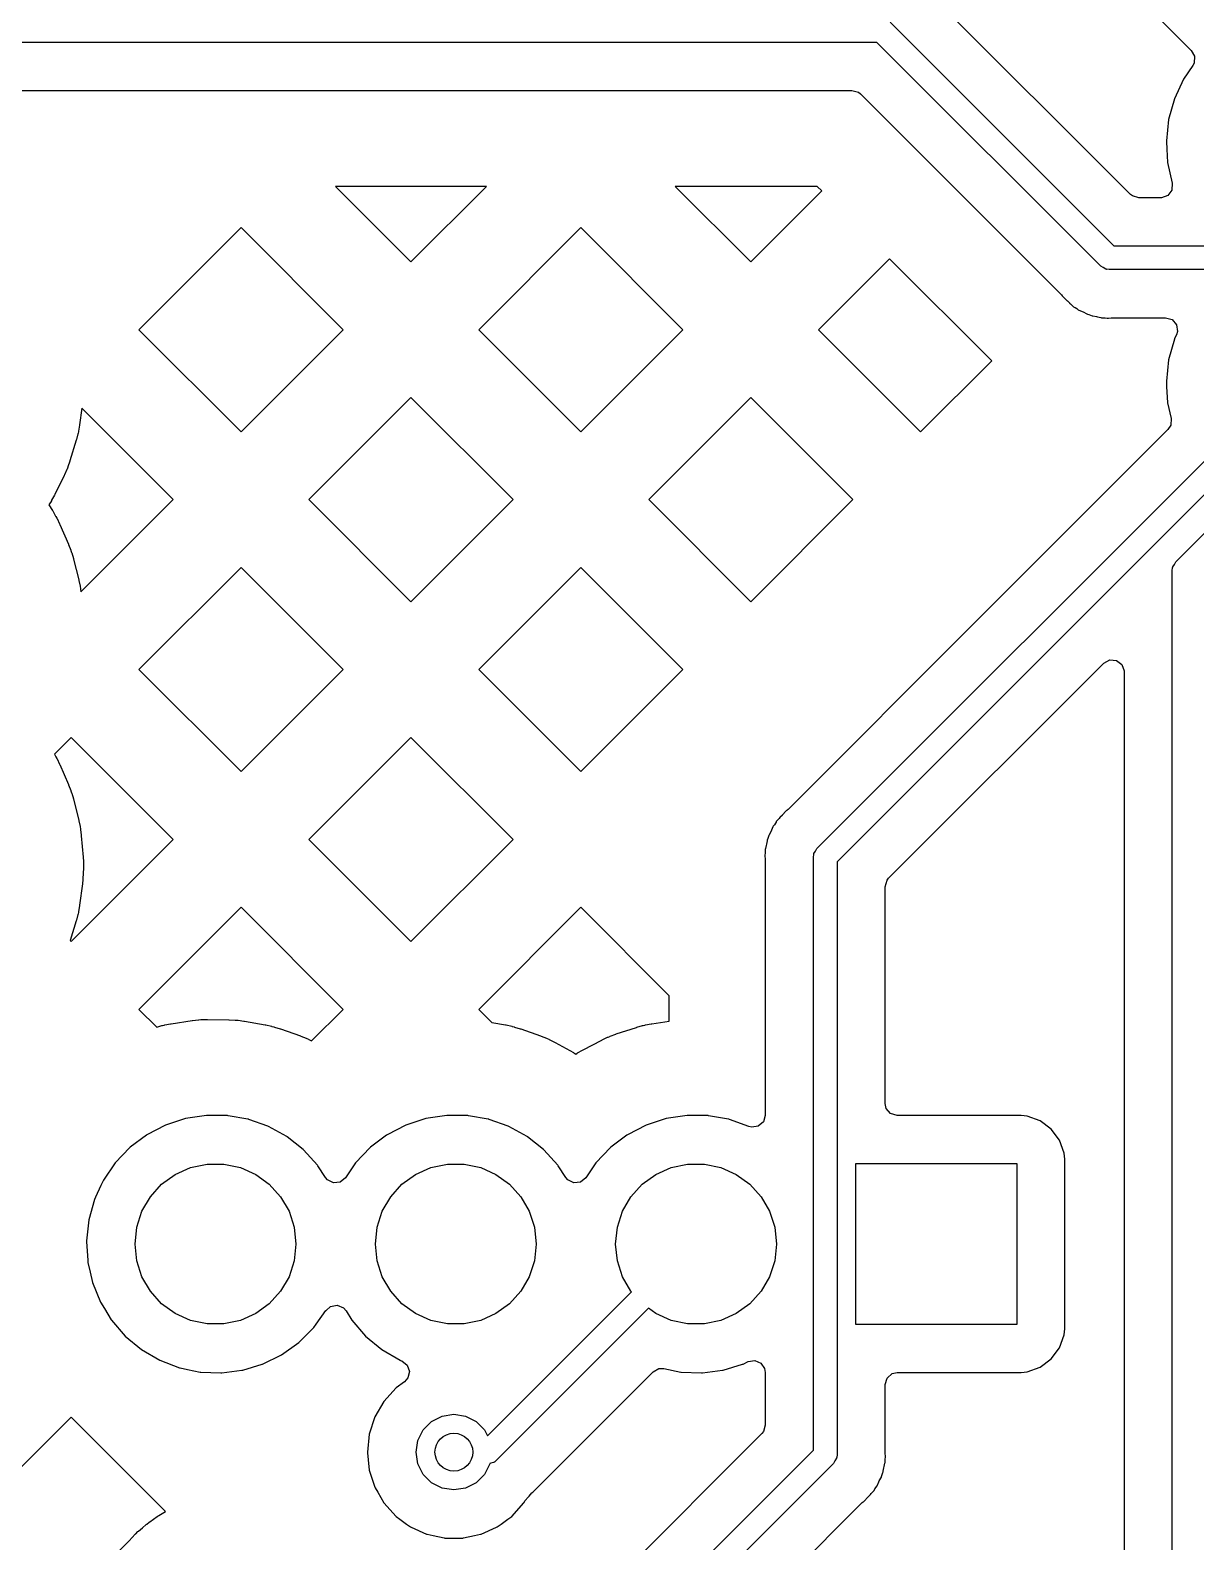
# Model space of a CAD drawing. Extents: x 124.5 to 210, y -114.5 to -26.5.
# Drawn here: x 131.72 to 144.04, y -67.15 to -51.17 of the extents above; entities that cross this region are included whole.
import ezdxf

# ---------------------------------------------------------------- set-up
doc = ezdxf.new("R2010")
doc.units = 0
doc.layers.add('BLACK', color=7, linetype='CONTINUOUS')

msp = doc.modelspace()

# ---------------------------------------------------------------- linework, layer by layer
at = {"layer": 'BLACK', "linetype": 'CONTINUOUS'}
for p, q in [((142.283, -49.6704), (143.995, -51.3831)), ((143.351, -52.9049), (141.226, -50.7804)), ((140.811, -51.0843), (143.177, -53.4503)), ((140.671, -51.2977), (129.441, -51.2977)), ((143.037, -53.6637), (140.671, -51.2977)), ((143.995, -51.3831), (144.029, -51.4455)), ((144.029, -51.4455), (144.024, -51.5163)), ((144.01, -51.5432), (143.912, -51.6876)), ((144.024, -51.5163), (144.01, -51.5432)), ((143.912, -51.6876), (143.816, -51.8942)), ((131.327, -51.8062), (140.408, -51.8062)), ((140.408, -51.8062), (140.476, -51.8262)), ((140.476, -51.8262), (140.497, -51.8431)), ((140.497, -51.8431), (142.622, -53.9675)), ((143.816, -51.8942), (143.755, -52.1136)), ((143.755, -52.1136), (143.731, -52.34)), ((143.731, -52.34), (143.731, -52.3452)), ((143.731, -52.3452), (143.731, -52.3452)), ((143.731, -52.3452), (143.736, -52.4287)), ((143.736, -52.4287), (143.744, -52.5674)), ((143.744, -52.5674), (143.794, -52.7879)), ((136.545, -52.8202), (134.948, -52.8202)), ((134.948, -52.8202), (135.746, -53.6185)), ((135.746, -53.6185), (136.545, -52.8202)), ((140.04, -52.8202), (138.54, -52.8202)), ((138.54, -52.8202), (139.338, -53.6185)), ((139.338, -53.6185), (140.088, -52.8684)), ((140.088, -52.8684), (140.04, -52.8202)), ((143.789, -52.859), (143.747, -52.9161)), ((143.794, -52.7881), (143.789, -52.859)), ((143.794, -52.7879), (143.794, -52.7881)), ((143.372, -52.9218), (143.351, -52.9049)), ((143.44, -52.9418), (143.372, -52.9218)), ((143.671, -52.9418), (143.44, -52.9418)), ((143.681, -52.9414), (143.671, -52.9418)), ((143.747, -52.9161), (143.681, -52.9414)), ((133.95, -53.2565), (132.871, -54.3355)), ((135.029, -54.3355), (133.95, -53.2565)), ((137.542, -53.2565), (136.463, -54.3355)), ((138.621, -54.3355), (137.542, -53.2565)), ((143.177, -53.4503), (145.575, -53.4503)), ((140.806, -53.5854), (140.055, -54.3355)), ((141.885, -54.6645), (140.806, -53.5854)), ((143.064, -53.6785), (143.037, -53.6637)), ((143.09, -53.6952), (143.064, -53.6785)), ((143.096, -53.6961), (143.09, -53.6952)), ((143.099, -53.6974), (143.096, -53.6961)), ((143.103, -53.6971), (143.099, -53.6974)), ((143.125, -53.7003), (143.103, -53.6971)), ((145.524, -53.7003), (143.125, -53.7003)), ((142.622, -53.9675), (142.629, -53.9758)), ((142.629, -53.9758), (142.633, -53.9823)), ((142.633, -53.9823), (142.639, -53.9877)), ((142.639, -53.9877), (142.683, -54.029)), ((142.683, -54.029), (142.686, -54.0317)), ((142.686, -54.0317), (142.706, -54.0514)), ((142.706, -54.0514), (142.709, -54.0539)), ((142.709, -54.0539), (142.718, -54.0616)), ((142.718, -54.0616), (142.75, -54.0919)), ((142.75, -54.0919), (142.757, -54.0957)), ((142.757, -54.0957), (142.768, -54.1016)), ((142.768, -54.1016), (142.784, -54.1125)), ((142.784, -54.1125), (142.8, -54.1249)), ((142.8, -54.1249), (142.841, -54.1425)), ((142.841, -54.1425), (142.851, -54.1477)), ((142.851, -54.1477), (142.89, -54.169)), ((142.89, -54.169), (142.898, -54.171)), ((142.898, -54.171), (142.898, -54.171)), ((142.898, -54.171), (142.91, -54.174)), ((142.91, -54.174), (142.929, -54.1804)), ((142.929, -54.1804), (142.947, -54.1885)), ((142.947, -54.1885), (142.955, -54.1897)), ((142.955, -54.1897), (142.955, -54.1897)), ((142.955, -54.1897), (142.991, -54.1954)), ((142.991, -54.1954), (143.002, -54.1978)), ((143.002, -54.1978), (143.038, -54.2068)), ((143.038, -54.2068), (143.045, -54.2088)), ((143.045, -54.2088), (143.066, -54.2088)), ((143.066, -54.2088), (143.085, -54.2104)), ((143.085, -54.2104), (143.105, -54.2135)), ((143.105, -54.2135), (143.113, -54.2128)), ((143.113, -54.2128), (143.118, -54.2123)), ((143.118, -54.2123), (143.149, -54.2094)), ((143.149, -54.2094), (143.161, -54.2088)), ((143.161, -54.2088), (143.723, -54.2088)), ((143.723, -54.2088), (143.791, -54.2288)), ((143.791, -54.2288), (143.838, -54.2825)), ((143.838, -54.2825), (143.848, -54.3527)), ((132.871, -54.3355), (133.95, -55.4146)), ((133.95, -55.4146), (135.029, -54.3355)), ((136.463, -54.3355), (137.542, -55.4146)), ((137.542, -55.4146), (138.621, -54.3355)), ((140.055, -54.3355), (141.134, -55.4146)), ((143.816, -54.4342), (143.755, -54.6536)), ((143.818, -54.4295), (143.816, -54.4342)), ((143.837, -54.3879), (143.818, -54.4295)), ((143.818, -54.4295), (143.818, -54.4295)), ((143.848, -54.3527), (143.837, -54.3879)), ((141.134, -55.4146), (141.885, -54.6645)), ((143.755, -54.6536), (143.731, -54.88)), ((143.731, -54.88), (143.731, -54.8852)), ((143.731, -54.8852), (143.731, -54.8852)), ((143.731, -54.8852), (143.734, -54.9363)), ((143.734, -54.9363), (143.744, -55.1074)), ((135.746, -55.0525), (134.667, -56.1316)), ((136.825, -56.1316), (135.746, -55.0525)), ((139.338, -55.0525), (138.259, -56.1316)), ((140.417, -56.1316), (139.338, -55.0525)), ((143.744, -55.1074), (143.781, -55.2737)), ((132.267, -55.1649), (132.243, -55.34)), ((133.233, -56.1316), (132.267, -55.1649)), ((143.781, -55.2737), (143.777, -55.3445)), ((132.225, -55.4369), (132.21, -55.4974)), ((132.227, -55.4319), (132.225, -55.4369)), ((132.231, -55.4117), (132.227, -55.4319)), ((132.232, -55.4067), (132.231, -55.4117)), ((132.243, -55.3451), (132.232, -55.4067)), ((132.243, -55.34), (132.243, -55.3451)), ((140.037, -59.8206), (144.419, -55.4381)), ((143.748, -55.3905), (141.718, -57.42)), ((143.777, -55.3445), (143.748, -55.3905)), ((132.208, -55.5024), (132.142, -55.7203)), ((132.21, -55.4974), (132.208, -55.5024)), ((132.141, -55.7252), (132.12, -55.7842)), ((132.142, -55.7203), (132.141, -55.7252)), ((144.598, -55.6123), (140.25, -59.9608)), ((132.081, -55.8748), (131.98, -56.0789)), ((132.083, -55.8701), (132.081, -55.8748)), ((132.109, -55.813), (132.083, -55.8701)), ((132.111, -55.8083), (132.109, -55.813)), ((132.118, -55.7891), (132.111, -55.8083)), ((132.12, -55.7842), (132.118, -55.7891)), ((131.98, -56.0789), (131.978, -56.0835)), ((143.83, -56.789), (144.592, -56.0269)), ((131.932, -56.1649), (131.917, -56.1869)), ((131.917, -56.1869), (131.956, -56.2466)), ((131.935, -56.1605), (131.932, -56.1649)), ((131.945, -56.1428), (131.935, -56.1605)), ((131.948, -56.1383), (131.945, -56.1428)), ((131.978, -56.0835), (131.948, -56.1383)), ((132.257, -57.1077), (133.233, -56.1316)), ((134.667, -56.1316), (135.746, -57.2106)), ((135.746, -57.2106), (136.825, -56.1316)), ((138.259, -56.1316), (139.338, -57.2106)), ((139.338, -57.2106), (140.417, -56.1316)), ((131.956, -56.2466), (131.959, -56.251)), ((131.959, -56.251), (131.99, -56.3048)), ((131.99, -56.3048), (131.993, -56.3093)), ((131.993, -56.3093), (132.003, -56.3275)), ((132.003, -56.3275), (132.005, -56.3321)), ((132.005, -56.3321), (132.032, -56.3883)), ((132.032, -56.3883), (132.035, -56.393)), ((132.035, -56.393), (132.125, -56.6019)), ((132.125, -56.6019), (132.127, -56.6066)), ((132.127, -56.6066), (132.15, -56.6649)), ((132.15, -56.6649), (132.152, -56.6698)), ((132.152, -56.6698), (132.158, -56.6893)), ((132.158, -56.6893), (132.16, -56.6943)), ((132.16, -56.6943), (132.178, -56.7542)), ((132.178, -56.7542), (132.179, -56.7592)), ((132.179, -56.7592), (132.234, -56.98)), ((133.95, -56.8486), (132.871, -57.9276)), ((135.029, -57.9276), (133.95, -56.8486)), ((137.542, -56.8486), (136.463, -57.9276)), ((138.621, -57.9276), (137.542, -56.8486)), ((143.794, -56.8774), (143.797, -56.8553)), ((143.794, -68.2987), (143.794, -56.8774)), ((143.797, -56.8507), (143.798, -56.8483)), ((143.797, -56.8553), (143.797, -56.8507)), ((143.798, -56.8483), (143.799, -56.8419)), ((143.799, -56.8419), (143.816, -56.816)), ((143.816, -56.816), (143.83, -56.789)), ((132.234, -56.98), (132.235, -56.9851)), ((132.235, -56.9851), (132.248, -57.0463)), ((132.248, -57.0463), (132.249, -57.0513)), ((132.249, -57.0513), (132.253, -57.0717)), ((132.253, -57.0717), (132.253, -57.0768)), ((132.253, -57.0768), (132.257, -57.1077)), ((141.718, -57.42), (139.733, -59.4053)), ((143.07, -57.8598), (143.132, -57.8258)), ((143.132, -57.8258), (143.203, -57.8308)), ((143.203, -57.8308), (143.26, -57.8734)), ((132.871, -57.9276), (133.95, -59.0067)), ((133.95, -59.0067), (135.029, -57.9276)), ((136.463, -57.9276), (137.542, -59.0067)), ((137.542, -59.0067), (138.621, -57.9276)), ((140.795, -60.1345), (143.07, -57.8598)), ((143.26, -57.8734), (143.285, -57.9399)), ((143.285, -57.9399), (143.285, -57.9489)), ((143.285, -57.9489), (143.285, -68.2199)), ((132.154, -58.6446), (131.977, -58.8219)), ((133.233, -59.7237), (132.154, -58.6446)), ((135.746, -58.6446), (134.667, -59.7237)), ((136.825, -59.7237), (135.746, -58.6446)), ((131.977, -58.8219), (131.99, -58.8448)), ((131.99, -58.8448), (131.993, -58.8493)), ((131.993, -58.8493), (132.003, -58.8675)), ((132.003, -58.8675), (132.005, -58.8721)), ((132.005, -58.8721), (132.032, -58.9283)), ((132.032, -58.9283), (132.035, -58.933)), ((132.035, -58.933), (132.125, -59.1419)), ((132.125, -59.1419), (132.127, -59.1466)), ((132.127, -59.1466), (132.15, -59.2049)), ((132.15, -59.2049), (132.152, -59.2098)), ((132.152, -59.2098), (132.158, -59.2293)), ((132.158, -59.2293), (132.16, -59.2343)), ((132.16, -59.2343), (132.178, -59.2942)), ((132.178, -59.2942), (132.179, -59.2992)), ((132.179, -59.2992), (132.234, -59.52)), ((139.713, -59.4228), (139.671, -59.4667)), ((139.718, -59.417), (139.713, -59.4228)), ((139.724, -59.4129), (139.718, -59.417)), ((139.733, -59.4053), (139.724, -59.4129)), ((132.234, -59.52), (132.235, -59.5251)), ((132.235, -59.5251), (132.248, -59.5863)), ((132.248, -59.5863), (132.249, -59.5913)), ((132.249, -59.5913), (132.253, -59.6117)), ((139.572, -59.5912), (139.558, -59.6245)), ((139.575, -59.584), (139.572, -59.5912)), ((139.572, -59.5912), (139.572, -59.5912)), ((139.588, -59.568), (139.575, -59.584)), ((139.599, -59.5514), (139.588, -59.568)), ((139.605, -59.5406), (139.599, -59.5514)), ((139.608, -59.5337), (139.605, -59.5406)), ((139.605, -59.5406), (139.605, -59.5406)), ((139.639, -59.5014), (139.608, -59.5337)), ((139.646, -59.4924), (139.639, -59.5014)), ((139.649, -59.4892), (139.646, -59.4924)), ((139.669, -59.4695), (139.649, -59.4892)), ((139.671, -59.4667), (139.669, -59.4695)), ((132.154, -60.8027), (133.233, -59.7237)), ((132.253, -59.6117), (132.253, -59.6168)), ((132.253, -59.6168), (132.261, -59.6788)), ((132.261, -59.6788), (132.261, -59.684)), ((132.261, -59.684), (132.28, -59.9109)), ((134.667, -59.7237), (135.746, -60.8027)), ((135.746, -60.8027), (136.825, -59.7237)), ((139.511, -59.7387), (139.505, -59.7745)), ((139.512, -59.7309), (139.511, -59.7387)), ((139.511, -59.7387), (139.511, -59.7387)), ((139.52, -59.7123), (139.512, -59.7309)), ((139.526, -59.6936), (139.52, -59.7123)), ((139.529, -59.6816), (139.526, -59.6936)), ((139.531, -59.6739), (139.529, -59.6816)), ((139.529, -59.6816), (139.529, -59.6816)), ((139.553, -59.6352), (139.531, -59.6739)), ((139.558, -59.6245), (139.553, -59.6352)), ((132.28, -59.9109), (132.28, -59.9143)), ((132.28, -59.9143), (132.283, -59.9548)), ((139.49, -59.8689), (139.487, -59.8889)), ((139.487, -59.8889), (139.488, -59.8968)), ((139.488, -59.8968), (139.491, -59.933)), ((139.492, -59.8492), (139.49, -59.8689)), ((139.494, -59.8187), (139.492, -59.829)), ((139.492, -59.829), (139.492, -59.8492)), ((139.502, -59.7861), (139.494, -59.8187)), ((139.505, -59.7745), (139.502, -59.7861)), ((140, -59.909), (140.003, -59.887)), ((140, -66.1782), (140, -59.909)), ((140.003, -59.8824), (140.004, -59.8799)), ((140.003, -59.887), (140.003, -59.8824)), ((140.004, -59.8799), (140.005, -59.8735)), ((140.005, -59.8735), (140.022, -59.8476)), ((140.022, -59.8476), (140.037, -59.8206)), ((132.283, -60.0188), (132.282, -60.0867)), ((132.283, -59.9548), (132.283, -59.9581)), ((132.283, -59.9581), (132.283, -59.9715)), ((132.283, -59.9715), (132.283, -59.9749)), ((132.283, -59.9749), (132.283, -60.0154)), ((132.283, -60.0154), (132.283, -60.0188)), ((139.491, -59.933), (139.492, -59.9448)), ((139.492, -59.9448), (139.492, -62.64)), ((140.25, -59.9608), (140.25, -66.23)), ((132.273, -60.1942), (132.243, -60.42)), ((132.274, -60.1909), (132.273, -60.1942)), ((132.278, -60.1505), (132.274, -60.1909)), ((132.279, -60.1338), (132.278, -60.1472)), ((132.278, -60.1472), (132.278, -60.1505)), ((132.281, -60.09), (132.279, -60.1305)), ((132.279, -60.1305), (132.279, -60.1338)), ((132.282, -60.0867), (132.281, -60.09)), ((140.758, -60.2236), (140.779, -60.1555)), ((140.758, -62.5155), (140.758, -60.2236)), ((140.779, -60.1555), (140.795, -60.1345)), ((132.225, -60.5169), (132.21, -60.5774)), ((132.227, -60.5119), (132.225, -60.5169)), ((132.231, -60.4917), (132.227, -60.5119)), ((132.232, -60.4867), (132.231, -60.4917)), ((132.243, -60.4251), (132.232, -60.4867)), ((132.243, -60.42), (132.243, -60.4251)), ((133.95, -60.4407), (132.871, -61.5197)), ((135.029, -61.5197), (133.95, -60.4407)), ((137.542, -60.4407), (136.463, -61.5197)), ((138.477, -61.3759), (137.542, -60.4407)), ((132.208, -60.5824), (132.144, -60.793)), ((132.21, -60.5774), (132.208, -60.5824)), ((132.144, -60.793), (132.154, -60.8027)), ((138.477, -61.643), (138.477, -61.3759)), ((132.871, -61.5197), (133.059, -61.7073)), ((133.144, -61.6845), (133.206, -61.6725)), ((133.206, -61.6725), (133.211, -61.6716)), ((133.211, -61.6716), (133.432, -61.6378)), ((133.432, -61.6378), (133.437, -61.6372)), ((133.437, -61.6372), (133.499, -61.6302)), ((133.499, -61.6302), (133.504, -61.6298)), ((133.504, -61.6298), (133.524, -61.6283)), ((133.524, -61.6283), (133.53, -61.6281)), ((133.53, -61.6281), (133.592, -61.6263)), ((133.592, -61.6263), (133.597, -61.6262)), ((133.597, -61.6262), (133.821, -61.629)), ((133.821, -61.629), (133.826, -61.6291)), ((133.826, -61.6291), (133.888, -61.6325)), ((133.888, -61.6325), (133.893, -61.6328)), ((133.893, -61.6328), (133.914, -61.6348)), ((133.914, -61.6348), (133.919, -61.6354)), ((133.919, -61.6354), (133.981, -61.6438)), ((133.981, -61.6438), (133.986, -61.6446)), ((133.986, -61.6446), (134.206, -61.6838)), ((134.696, -61.8526), (135.029, -61.5197)), ((136.463, -61.5197), (136.602, -61.6581)), ((136.602, -61.6581), (136.746, -61.6838)), ((138.224, -61.6845), (138.286, -61.6725)), ((138.286, -61.6725), (138.291, -61.6716)), ((138.291, -61.6716), (138.477, -61.643)), ((133.059, -61.7073), (133.114, -61.6917)), ((133.114, -61.6917), (133.119, -61.6904)), ((133.119, -61.6904), (133.139, -61.6856)), ((133.139, -61.6856), (133.144, -61.6845)), ((134.206, -61.6838), (134.211, -61.6848)), ((134.211, -61.6848), (134.272, -61.6983)), ((134.272, -61.6983), (134.277, -61.6995)), ((134.277, -61.6995), (134.297, -61.7047)), ((134.297, -61.7047), (134.302, -61.7062)), ((134.302, -61.7062), (134.362, -61.7246)), ((134.362, -61.7246), (134.367, -61.7262)), ((134.367, -61.7262), (134.577, -61.8008)), ((134.577, -61.8008), (134.582, -61.8026)), ((134.582, -61.8026), (134.64, -61.8259)), ((134.64, -61.8259), (134.645, -61.8279)), ((134.645, -61.8279), (134.664, -61.8364)), ((136.746, -61.6838), (136.751, -61.6848)), ((136.751, -61.6848), (136.812, -61.6983)), ((136.812, -61.6983), (136.817, -61.6995)), ((136.817, -61.6995), (136.837, -61.7047)), ((136.837, -61.7047), (136.842, -61.7062)), ((136.842, -61.7062), (136.902, -61.7246)), ((136.902, -61.7246), (136.907, -61.7262)), ((136.907, -61.7262), (137.117, -61.8008)), ((137.117, -61.8008), (137.122, -61.8026)), ((137.122, -61.8026), (137.18, -61.8259)), ((137.18, -61.8259), (137.185, -61.8279)), ((137.185, -61.8279), (137.204, -61.8364)), ((137.768, -61.8416), (137.825, -61.8151)), ((137.825, -61.8151), (137.829, -61.813)), ((137.829, -61.813), (137.848, -61.805)), ((137.848, -61.805), (137.853, -61.8031)), ((137.853, -61.8031), (137.912, -61.7812)), ((137.912, -61.7812), (137.917, -61.7795)), ((137.917, -61.7795), (138.129, -61.7101)), ((138.129, -61.7101), (138.134, -61.7086)), ((138.134, -61.7086), (138.194, -61.6917)), ((138.194, -61.6917), (138.199, -61.6904)), ((138.199, -61.6904), (138.219, -61.6856)), ((138.219, -61.6856), (138.224, -61.6845)), ((134.664, -61.8364), (134.668, -61.8386)), ((134.668, -61.8386), (134.696, -61.8526)), ((137.204, -61.8364), (137.208, -61.8386)), ((137.208, -61.8386), (137.264, -61.8665)), ((137.264, -61.8665), (137.269, -61.8689)), ((137.269, -61.8689), (137.464, -61.9769)), ((137.464, -61.9769), (137.469, -61.9795)), ((137.469, -61.9795), (137.489, -61.9917)), ((137.489, -61.9917), (137.502, -61.9833)), ((137.502, -61.9833), (137.507, -61.9807)), ((137.507, -61.9807), (137.561, -61.9496)), ((137.561, -61.9496), (137.565, -61.9471)), ((137.565, -61.9471), (137.764, -61.8439)), ((137.764, -61.8439), (137.768, -61.8416)), ((140.77, -62.5678), (140.758, -62.5155)), ((140.816, -62.6215), (140.77, -62.5678)), ((140.885, -62.6415), (140.816, -62.6215)), ((133.152, -62.7434), (132.954, -62.8465)), ((133.364, -62.674), (133.152, -62.7434)), ((133.585, -62.6402), (133.364, -62.674)), ((133.59, -62.6402), (133.585, -62.6402)), ((133.734, -62.642), (133.59, -62.6402)), ((133.59, -62.6402), (133.59, -62.6402)), ((133.808, -62.6429), (133.734, -62.642)), ((133.813, -62.6438), (133.808, -62.6429)), ((134.023, -62.6812), (133.813, -62.6438)), ((133.813, -62.6438), (133.813, -62.6438)), ((134.028, -62.6821), (134.023, -62.6812)), ((134.023, -62.6812), (134.023, -62.6812)), ((134.033, -62.6838), (134.028, -62.6821)), ((134.234, -62.7549), (134.033, -62.6838)), ((134.033, -62.6838), (134.033, -62.6838)), ((134.239, -62.7566), (134.234, -62.7549)), ((134.234, -62.7549), (134.234, -62.7549)), ((134.434, -62.8646), (134.239, -62.7566)), ((135.692, -62.7434), (135.494, -62.8465)), ((135.904, -62.674), (135.692, -62.7434)), ((136.125, -62.6402), (135.904, -62.674)), ((136.13, -62.6402), (136.125, -62.6402)), ((136.274, -62.642), (136.13, -62.6402)), ((136.13, -62.6402), (136.13, -62.6402)), ((136.348, -62.6429), (136.274, -62.642)), ((136.353, -62.6438), (136.348, -62.6429)), ((136.563, -62.6812), (136.353, -62.6438)), ((136.353, -62.6438), (136.353, -62.6438)), ((136.568, -62.6821), (136.563, -62.6812)), ((136.563, -62.6812), (136.563, -62.6812)), ((136.573, -62.6838), (136.568, -62.6821)), ((136.774, -62.7549), (136.573, -62.6838)), ((136.573, -62.6838), (136.573, -62.6838)), ((136.779, -62.7566), (136.774, -62.7549)), ((136.774, -62.7549), (136.774, -62.7549)), ((136.974, -62.8646), (136.779, -62.7566)), ((138.232, -62.7434), (138.034, -62.8465)), ((138.444, -62.674), (138.232, -62.7434)), ((138.665, -62.6402), (138.444, -62.674)), ((138.67, -62.6402), (138.665, -62.6402)), ((138.814, -62.642), (138.67, -62.6402)), ((138.67, -62.6402), (138.67, -62.6402)), ((138.888, -62.6429), (138.814, -62.642)), ((138.893, -62.6438), (138.888, -62.6429)), ((139.103, -62.6812), (138.893, -62.6438)), ((138.893, -62.6438), (138.893, -62.6438)), ((139.108, -62.6821), (139.103, -62.6812)), ((139.103, -62.6812), (139.103, -62.6812)), ((139.113, -62.6838), (139.108, -62.6821)), ((139.319, -62.7566), (139.113, -62.6838)), ((139.113, -62.6838), (139.113, -62.6838)), ((139.348, -62.7647), (139.319, -62.7563)), ((139.319, -62.7563), (139.319, -62.7566)), ((139.418, -62.7546), (139.348, -62.7647)), ((139.471, -62.7081), (139.418, -62.7546)), ((139.492, -62.64), (139.471, -62.7081)), ((142.198, -62.6415), (140.885, -62.6415)), ((142.26, -62.6483), (142.198, -62.6415)), ((142.397, -62.6994), (142.26, -62.6483)), ((142.513, -62.7867), (142.397, -62.6994)), ((142.601, -62.9033), (142.513, -62.7867)), ((132.949, -62.8496), (132.779, -62.9773)), ((132.954, -62.8465), (132.949, -62.8496)), ((132.949, -62.8496), (132.949, -62.8496)), ((134.438, -62.8678), (134.434, -62.8646)), ((134.606, -62.9998), (134.438, -62.8678)), ((134.438, -62.8678), (134.438, -62.8678)), ((135.489, -62.8496), (135.319, -62.9773)), ((135.494, -62.8465), (135.489, -62.8496)), ((135.489, -62.8496), (135.489, -62.8496)), ((136.978, -62.8678), (136.974, -62.8646)), ((137.146, -62.9998), (136.978, -62.8678)), ((136.978, -62.8678), (136.978, -62.8678)), ((138.029, -62.8496), (137.859, -62.9773)), ((138.034, -62.8465), (138.029, -62.8496)), ((138.029, -62.8496), (138.029, -62.8496)), ((142.652, -63.0397), (142.601, -62.9033)), ((132.775, -62.9806), (132.621, -63.1421)), ((132.779, -62.9773), (132.775, -62.9806)), ((134.606, -62.9999), (134.606, -62.9998)), ((134.61, -63.0031), (134.606, -62.9999)), ((134.76, -63.1683), (134.61, -63.0031)), ((135.315, -62.9806), (135.161, -63.1421)), ((135.319, -62.9773), (135.315, -62.9806)), ((137.146, -62.9999), (137.146, -62.9998)), ((137.15, -63.0031), (137.146, -62.9999)), ((137.3, -63.1683), (137.15, -63.0031)), ((137.855, -62.9806), (137.701, -63.1421)), ((137.859, -62.9773), (137.855, -62.9806)), ((142.659, -63.1019), (142.652, -63.0397)), ((142.659, -64.8981), (142.659, -63.1019)), ((132.621, -63.1421), (132.495, -63.3267)), ((133.111, -63.3683), (133.255, -63.2639)), ((133.255, -63.2639), (133.417, -63.1916)), ((133.417, -63.1916), (133.591, -63.1547)), ((133.591, -63.1547), (133.769, -63.1547)), ((133.769, -63.1547), (133.943, -63.1916)), ((133.943, -63.1916), (134.105, -63.2639)), ((134.105, -63.2639), (134.249, -63.3683)), ((134.763, -63.1726), (134.76, -63.1683)), ((134.843, -63.2971), (134.763, -63.1726)), ((134.763, -63.1726), (134.763, -63.1726)), ((135.161, -63.1421), (135.053, -63.2996)), ((135.651, -63.3683), (135.795, -63.2639)), ((135.795, -63.2639), (135.957, -63.1916)), ((135.957, -63.1916), (136.131, -63.1547)), ((136.131, -63.1547), (136.309, -63.1547)), ((136.309, -63.1547), (136.483, -63.1916)), ((136.483, -63.1916), (136.645, -63.2639)), ((136.645, -63.2639), (136.789, -63.3683)), ((137.303, -63.1726), (137.3, -63.1683)), ((137.383, -63.2971), (137.303, -63.1726)), ((137.303, -63.1726), (137.303, -63.1726)), ((137.701, -63.1421), (137.593, -63.2996)), ((138.191, -63.3683), (138.335, -63.2639)), ((138.335, -63.2639), (138.497, -63.1916)), ((138.497, -63.1916), (138.671, -63.1547)), ((138.671, -63.1547), (138.849, -63.1547)), ((138.849, -63.1547), (139.023, -63.1916)), ((139.023, -63.1916), (139.185, -63.2639)), ((139.185, -63.2639), (139.329, -63.3683)), ((140.45, -64.85), (140.45, -63.15)), ((140.45, -63.15), (142.15, -63.15)), ((142.15, -63.15), (142.15, -64.85)), ((132.469, -63.3826), (132.411, -63.506)), ((132.495, -63.3267), (132.469, -63.3826)), ((132.992, -63.5004), (133.111, -63.3683)), ((134.249, -63.3683), (134.368, -63.5004)), ((134.864, -63.3215), (134.843, -63.2971)), ((134.928, -63.3528), (134.864, -63.3215)), ((134.998, -63.3446), (134.928, -63.3528)), ((135.053, -63.2996), (134.998, -63.3446)), ((135.532, -63.5004), (135.651, -63.3683)), ((136.789, -63.3683), (136.908, -63.5004)), ((137.404, -63.3215), (137.383, -63.2971)), ((137.468, -63.3528), (137.404, -63.3215)), ((137.538, -63.3446), (137.468, -63.3528)), ((137.593, -63.2996), (137.538, -63.3446)), ((138.072, -63.5004), (138.191, -63.3683)), ((139.329, -63.3683), (139.448, -63.5004)), ((132.401, -63.5293), (132.341, -63.7446)), ((132.411, -63.506), (132.401, -63.5293)), ((132.903, -63.6543), (132.992, -63.5004)), ((134.368, -63.5004), (134.457, -63.6543)), ((135.443, -63.6543), (135.532, -63.5004)), ((136.908, -63.5004), (136.997, -63.6543)), ((137.983, -63.6543), (138.072, -63.5004)), ((139.448, -63.5004), (139.537, -63.6543)), ((132.341, -63.7446), (132.317, -63.9667)), ((132.849, -63.8233), (132.903, -63.6543)), ((134.457, -63.6543), (134.511, -63.8233)), ((135.389, -63.8233), (135.443, -63.6543)), ((136.997, -63.6543), (137.051, -63.8233)), ((137.929, -63.8233), (137.983, -63.6543)), ((139.537, -63.6543), (139.591, -63.8233)), ((132.83, -64), (132.849, -63.8233)), ((134.511, -63.8233), (134.53, -64)), ((135.37, -64), (135.389, -63.8233)), ((137.051, -63.8233), (137.07, -64)), ((137.91, -64), (137.929, -63.8233)), ((139.591, -63.8233), (139.61, -64)), ((132.317, -63.9667), (132.318, -63.9718)), ((132.318, -63.9718), (132.318, -63.9719)), ((132.318, -63.9719), (132.329, -64.1754)), ((132.849, -64.1767), (132.83, -64)), ((134.53, -64), (134.511, -64.1767)), ((135.389, -64.1767), (135.37, -64)), ((137.07, -64), (137.051, -64.1767)), ((137.929, -64.1767), (137.91, -64)), ((139.61, -64), (139.591, -64.1767)), ((132.329, -64.1754), (132.33, -64.1897)), ((132.33, -64.1897), (132.331, -64.1948)), ((132.331, -64.1948), (132.331, -64.1948)), ((132.331, -64.1948), (132.354, -64.2967)), ((132.903, -64.3457), (132.849, -64.1767)), ((134.511, -64.1767), (134.457, -64.3457)), ((135.443, -64.3457), (135.389, -64.1767)), ((137.051, -64.1767), (136.997, -64.3457)), ((137.983, -64.3457), (137.929, -64.1767)), ((139.591, -64.1767), (139.537, -64.3457)), ((132.354, -64.2967), (132.379, -64.4076)), ((132.992, -64.4996), (132.903, -64.3457)), ((134.457, -64.3457), (134.368, -64.4996)), ((135.532, -64.4996), (135.443, -64.3457)), ((136.997, -64.3457), (136.908, -64.4996)), ((138.072, -64.4996), (137.983, -64.3457)), ((139.537, -64.3457), (139.448, -64.4996)), ((132.379, -64.4076), (132.463, -64.6146)), ((133.111, -64.6317), (132.992, -64.4996)), ((134.368, -64.4996), (134.249, -64.6317)), ((135.651, -64.6317), (135.532, -64.4996)), ((136.556, -66.0276), (138.078, -64.5055)), ((136.908, -64.4996), (136.789, -64.6317)), ((138.078, -64.5055), (138.072, -64.4996)), ((139.448, -64.4996), (139.329, -64.6317)), ((132.463, -64.6146), (132.505, -64.6834)), ((132.505, -64.6834), (132.577, -64.8007)), ((133.255, -64.7361), (133.111, -64.6317)), ((134.249, -64.6317), (134.105, -64.7361)), ((134.744, -64.8472), (134.848, -64.7021)), ((134.848, -64.7021), (134.85, -64.703)), ((134.85, -64.703), (134.897, -64.6599)), ((134.897, -64.6599), (134.967, -64.6476)), ((134.967, -64.6476), (135.032, -64.6751)), ((135.032, -64.6751), (135.06, -64.707)), ((135.06, -64.707), (135.12, -64.8051)), ((135.795, -64.7361), (135.651, -64.6317)), ((136.789, -64.6317), (136.645, -64.7361)), ((138.257, -64.6796), (136.648, -66.2884)), ((138.335, -64.7361), (138.257, -64.6796)), ((139.329, -64.6317), (139.185, -64.7361)), ((132.577, -64.8007), (132.58, -64.8051)), ((132.58, -64.8051), (132.726, -64.9739)), ((133.417, -64.8084), (133.255, -64.7361)), ((133.591, -64.8453), (133.417, -64.8084)), ((133.769, -64.8453), (133.591, -64.8453)), ((133.943, -64.8084), (133.769, -64.8453)), ((134.105, -64.7361), (133.943, -64.8084)), ((134.718, -64.8835), (134.744, -64.8472)), ((135.12, -64.8051), (135.266, -64.9739)), ((135.957, -64.8084), (135.795, -64.7361)), ((136.131, -64.8453), (135.957, -64.8084)), ((136.309, -64.8453), (136.131, -64.8453)), ((136.483, -64.8084), (136.309, -64.8453)), ((136.645, -64.7361), (136.483, -64.8084)), ((138.497, -64.8084), (138.335, -64.7361)), ((138.671, -64.8453), (138.497, -64.8084)), ((138.849, -64.8453), (138.671, -64.8453)), ((139.023, -64.8084), (138.849, -64.8453)), ((139.185, -64.7361), (139.023, -64.8084)), ((142.15, -64.85), (140.45, -64.85)), ((132.726, -64.9739), (132.898, -65.1166)), ((134.56, -65.0412), (134.718, -64.8835)), ((135.266, -64.9739), (135.438, -65.1166)), ((142.601, -65.0967), (142.652, -64.9603)), ((142.652, -64.9603), (142.659, -64.8981)), ((132.898, -65.1166), (133.091, -65.2293)), ((134.177, -65.2692), (134.378, -65.1709)), ((134.378, -65.1709), (134.56, -65.0412)), ((135.438, -65.1166), (135.631, -65.2293)), ((142.513, -65.2133), (142.601, -65.0967)), ((133.091, -65.2293), (133.3, -65.309)), ((133.3, -65.309), (133.305, -65.3101)), ((133.305, -65.3101), (133.305, -65.3101)), ((133.305, -65.3101), (133.384, -65.3261)), ((133.384, -65.3261), (133.519, -65.3536)), ((133.747, -65.3611), (133.958, -65.334)), ((133.958, -65.334), (133.963, -65.3334)), ((133.958, -65.334), (133.958, -65.334)), ((133.963, -65.3334), (133.968, -65.3319)), ((133.968, -65.3319), (134.172, -65.2707)), ((134.172, -65.2707), (134.177, -65.2692)), ((134.172, -65.2707), (134.172, -65.2707)), ((135.631, -65.2293), (135.636, -65.2312)), ((135.636, -65.2312), (135.636, -65.2312)), ((135.636, -65.2312), (135.649, -65.2363)), ((135.649, -65.2363), (135.706, -65.2793)), ((135.706, -65.2793), (135.73, -65.346)), ((135.73, -65.346), (135.714, -65.4153)), ((138.305, -65.3514), (138.367, -65.3173)), ((138.367, -65.3173), (138.419, -65.317)), ((138.419, -65.317), (138.599, -65.3536)), ((138.827, -65.3611), (139.038, -65.334)), ((139.038, -65.334), (139.043, -65.3334)), ((139.038, -65.334), (139.038, -65.334)), ((139.043, -65.3334), (139.048, -65.3319)), ((139.048, -65.3319), (139.252, -65.2707)), ((139.252, -65.2707), (139.257, -65.2692)), ((139.252, -65.2707), (139.252, -65.2707)), ((139.257, -65.2692), (139.31, -65.2434)), ((139.31, -65.2434), (139.38, -65.2314)), ((139.38, -65.2314), (139.445, -65.2591)), ((139.445, -65.2591), (139.485, -65.3177)), ((139.485, -65.3177), (139.492, -65.3565)), ((142.26, -65.3517), (142.397, -65.3006)), ((142.397, -65.3006), (142.513, -65.2133)), ((133.519, -65.3536), (133.524, -65.3538)), ((133.524, -65.3538), (133.524, -65.3538)), ((133.524, -65.3538), (133.737, -65.3616)), ((133.737, -65.3616), (133.737, -65.3616)), ((133.737, -65.3616), (133.742, -65.3618)), ((133.742, -65.3618), (133.747, -65.3611)), ((133.747, -65.3611), (133.747, -65.3611)), ((135.678, -65.456), (135.589, -65.5211)), ((135.714, -65.4153), (135.678, -65.456)), ((137.033, -66.6226), (138.305, -65.3514)), ((138.599, -65.3536), (138.604, -65.3538)), ((138.604, -65.3538), (138.604, -65.3538)), ((138.604, -65.3538), (138.817, -65.3616)), ((138.817, -65.3616), (138.817, -65.3616)), ((138.817, -65.3616), (138.822, -65.3618)), ((138.822, -65.3618), (138.827, -65.3611)), ((138.827, -65.3611), (138.827, -65.3611)), ((139.492, -65.3565), (139.492, -65.9154)), ((140.758, -65.4845), (140.779, -65.4164)), ((140.758, -66.1942), (140.758, -65.4845)), ((140.779, -65.4164), (140.832, -65.3699)), ((140.832, -65.3699), (140.885, -65.3585)), ((140.885, -65.3585), (142.198, -65.3585)), ((142.198, -65.3585), (142.26, -65.3517)), ((135.461, -65.6631), (135.365, -65.8284)), ((135.589, -65.5211), (135.461, -65.6631)), ((135.965, -65.8764), (136.076, -65.8196)), ((136.076, -65.8196), (136.2, -65.8)), ((136.2, -65.8), (136.324, -65.8196)), ((136.324, -65.8196), (136.435, -65.8764)), ((132.154, -65.8289), (131.075, -66.9079)), ((133.152, -66.8264), (132.154, -65.8289)), ((135.365, -65.8284), (135.306, -66.0101)), ((135.82, -66.0764), (135.876, -65.9649)), ((135.876, -65.9649), (135.965, -65.8764)), ((136.435, -65.8764), (136.524, -65.9649)), ((136.524, -65.9649), (136.556, -66.0276)), ((139.471, -65.9835), (139.455, -66.0045)), ((139.492, -65.9154), (139.471, -65.9835)), ((135.306, -66.0101), (135.286, -66.2)), ((135.8, -66.2), (135.82, -66.0764)), ((139.455, -66.0045), (137.875, -67.5846)), ((135.286, -66.2), (135.287, -66.2066)), ((135.287, -66.2066), (135.295, -66.2799)), ((135.295, -66.2799), (135.306, -66.3899)), ((135.82, -66.3236), (135.8, -66.2)), ((136.625, -66.306), (136.62, -66.3099)), ((136.628, -66.3052), (136.625, -66.306)), ((136.631, -66.3017), (136.628, -66.3052)), ((136.648, -66.2884), (136.631, -66.3017)), ((138.048, -68.13), (140, -66.1782)), ((140.228, -66.2914), (140.213, -66.3184)), ((140.245, -66.2655), (140.228, -66.2914)), ((140.246, -66.2591), (140.245, -66.2655)), ((140.247, -66.2566), (140.246, -66.2591)), ((140.25, -66.23), (140.247, -66.252)), ((140.247, -66.252), (140.247, -66.2566)), ((140.759, -66.206), (140.758, -66.1942)), ((140.758, -66.2898), (140.76, -66.2701)), ((140.758, -66.31), (140.758, -66.2898)), ((140.763, -66.2501), (140.759, -66.206)), ((140.76, -66.2701), (140.762, -66.2579)), ((140.762, -66.2579), (140.763, -66.2501)), ((135.306, -66.3899), (135.365, -66.5716)), ((135.876, -66.4351), (135.82, -66.3236)), ((135.965, -66.5236), (135.876, -66.4351)), ((136.524, -66.4351), (136.435, -66.5236)), ((136.58, -66.3236), (136.524, -66.4351)), ((136.581, -66.3188), (136.58, -66.3236)), ((136.59, -66.3163), (136.581, -66.3188)), ((136.62, -66.3099), (136.59, -66.3163)), ((140.213, -66.3184), (138.188, -68.3434)), ((140.697, -66.5038), (140.719, -66.4651)), ((140.719, -66.4651), (140.721, -66.4574)), ((140.721, -66.4574), (140.724, -66.4454)), ((140.721, -66.4574), (140.721, -66.4574)), ((140.724, -66.4454), (140.73, -66.4267)), ((140.73, -66.4267), (140.735, -66.4154)), ((140.735, -66.4154), (140.738, -66.4081)), ((140.738, -66.4081), (140.739, -66.4003)), ((140.739, -66.4003), (140.745, -66.3645)), ((140.739, -66.4003), (140.739, -66.4003)), ((140.745, -66.3645), (140.748, -66.3529)), ((140.748, -66.3529), (140.757, -66.3177)), ((140.757, -66.3177), (140.758, -66.31)), ((140.757, -66.3177), (140.757, -66.3177)), ((135.365, -66.5716), (135.369, -66.5773)), ((135.369, -66.5773), (135.369, -66.5773)), ((135.369, -66.5773), (135.395, -66.6226)), ((135.395, -66.6226), (135.461, -66.7369)), ((136.076, -66.5804), (135.965, -66.5236)), ((136.2, -66.6), (136.076, -66.5804)), ((136.324, -66.5804), (136.2, -66.6)), ((136.435, -66.5236), (136.324, -66.5804)), ((137.025, -66.6314), (137.033, -66.6226)), ((140.611, -66.6376), (140.636, -66.6111)), ((140.636, -66.6111), (140.642, -66.6053)), ((140.642, -66.6053), (140.651, -66.5876)), ((140.651, -66.5876), (140.662, -66.571)), ((140.662, -66.571), (140.67, -66.5613)), ((140.67, -66.5613), (140.675, -66.555)), ((140.675, -66.555), (140.692, -66.5145)), ((140.692, -66.5145), (140.697, -66.5038)), ((135.461, -66.7369), (135.589, -66.8789)), ((136.811, -66.8789), (136.939, -66.7369)), ((136.939, -66.7369), (136.955, -66.7097)), ((136.955, -66.7097), (136.985, -66.6759)), ((136.985, -66.6756), (136.989, -66.6719)), ((136.985, -66.6759), (136.985, -66.6756)), ((136.989, -66.6719), (136.99, -66.6708)), ((136.99, -66.6708), (136.991, -66.6701)), ((136.991, -66.6701), (136.997, -66.6655)), ((136.991, -66.6701), (136.991, -66.6701)), ((136.997, -66.6655), (137.025, -66.6314)), ((139.221, -68.0297), (140.517, -66.7337)), ((140.517, -66.7337), (140.526, -66.7261)), ((140.526, -66.7261), (140.532, -66.722)), ((140.532, -66.722), (140.579, -66.6723)), ((140.579, -66.6723), (140.581, -66.6695)), ((140.581, -66.6695), (140.601, -66.6498)), ((140.601, -66.6498), (140.604, -66.6466)), ((140.604, -66.6466), (140.611, -66.6376)), ((132.954, -66.9597), (132.979, -66.9404)), ((132.979, -66.9404), (132.986, -66.9357)), ((132.986, -66.9357), (133.065, -66.8819)), ((133.065, -66.8819), (133.071, -66.8777)), ((133.071, -66.8777), (133.073, -66.8765)), ((133.073, -66.8765), (133.075, -66.8751)), ((133.075, -66.8751), (133.082, -66.8707)), ((133.082, -66.8707), (133.152, -66.8264)), ((135.589, -66.8789), (135.629, -66.9079)), ((135.629, -66.9079), (135.7, -66.9597)), ((136.7, -66.9597), (136.771, -66.9079)), ((136.771, -66.9079), (136.811, -66.8789)), ((132.766, -67.1372), (132.831, -67.0675)), ((132.831, -67.0675), (132.837, -67.0619)), ((132.837, -67.0619), (132.86, -67.0403)), ((132.86, -67.0403), (132.866, -67.035)), ((132.866, -67.035), (132.908, -67.0006)), ((132.908, -67.0006), (132.948, -66.9648)), ((132.948, -66.9648), (132.954, -66.9597)), ((135.7, -66.9597), (135.743, -66.9911)), ((135.743, -66.9911), (135.749, -66.9938)), ((135.749, -66.9938), (135.749, -66.9938)), ((135.749, -66.9938), (135.912, -67.0661)), ((135.912, -67.0661), (135.918, -67.0688)), ((135.918, -67.0688), (135.982, -67.0824)), ((135.982, -67.0824), (136.098, -67.1071)), ((136.302, -67.1071), (136.418, -67.0824)), ((136.418, -67.0824), (136.482, -67.0688)), ((136.482, -67.0688), (136.488, -67.0661)), ((136.488, -67.0661), (136.651, -66.9938)), ((136.651, -66.9938), (136.657, -66.9911)), ((136.651, -66.9938), (136.651, -66.9938)), ((136.657, -66.9911), (136.7, -66.9597)), ((132.036, -67.8684), (132.759, -67.145)), ((132.759, -67.145), (132.761, -67.1432)), ((132.761, -67.1432), (132.766, -67.1372)), ((136.098, -67.1071), (136.098, -67.1071)), ((136.098, -67.1071), (136.105, -67.1085)), ((136.105, -67.1085), (136.295, -67.1085)), ((136.295, -67.1085), (136.302, -67.1071)), ((136.302, -67.1071), (136.302, -67.1071))]:
    msp.add_line(p, q, dxfattribs=at)
at = {"layer": 'BLACK'}
msp.add_circle((136.2, -66.2), 0.2, dxfattribs=at)

doc.saveas('drawing.dxf')
